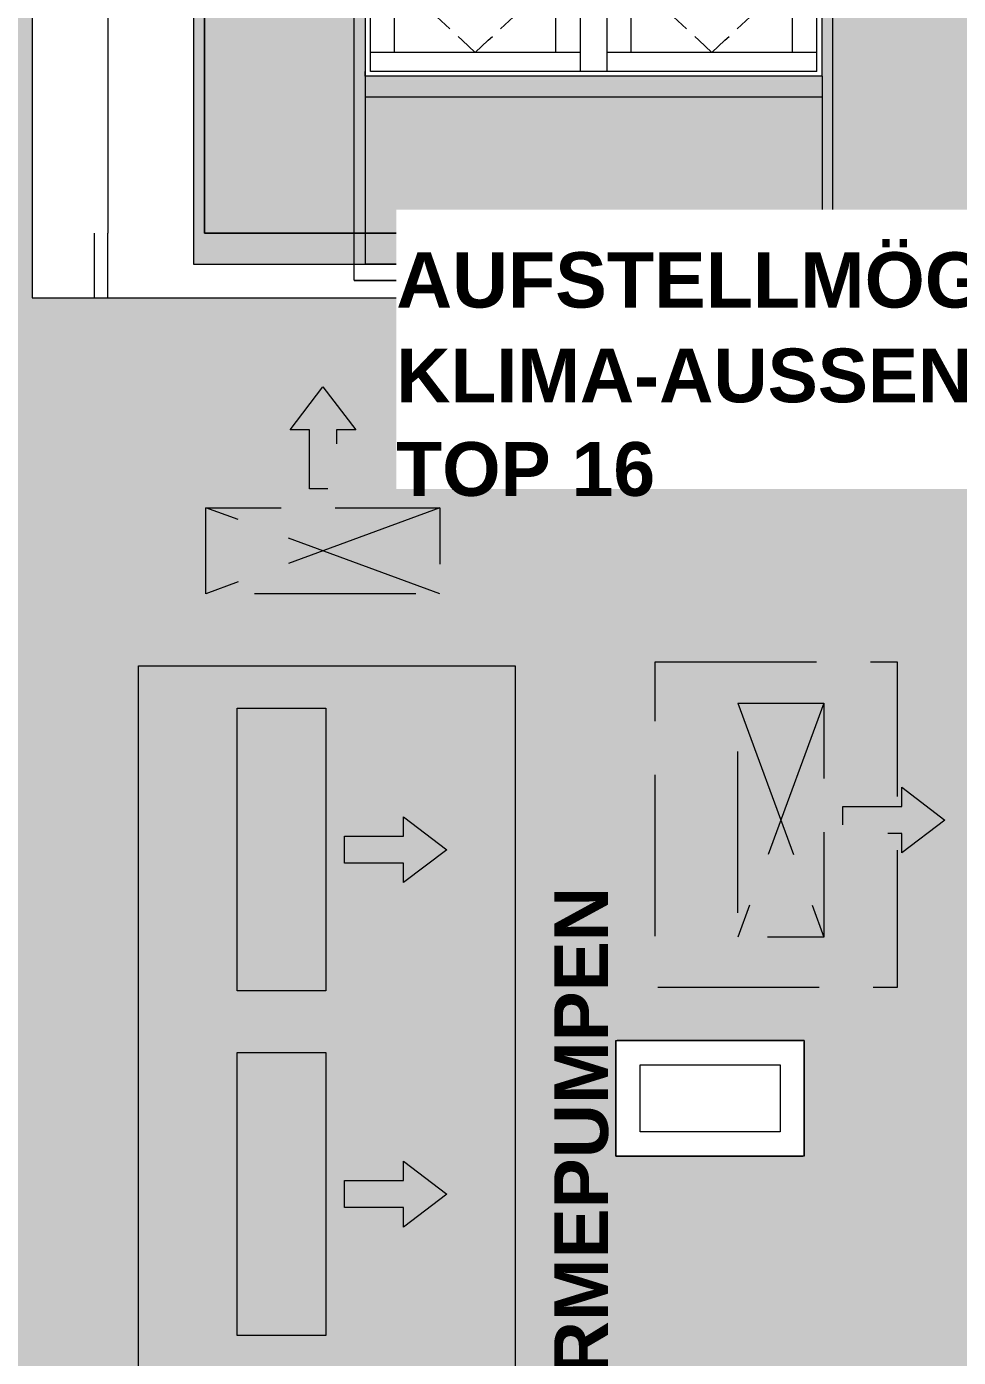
# Model space of a CAD drawing. Header units: metres. Extents: x -3 to 171, y -23 to 41.
# Drawn here: x 145.413 to 148.877, y 26.897 to 31.845 of the extents above; entities that cross this region are included whole.
import ezdxf

# ---------------------------------------------------------------- set-up
doc = ezdxf.new("R2010")
doc.units = ezdxf.units.M
doc.header["$MEASUREMENT"] = 0
doc.set_wipeout_variables(frame=1)
doc.linetypes.add('Strichlinie weit', pattern=[0.004, 0.003, -0.001])
doc.linetypes.add('Wipeout_Contour', pattern=[1, 0, -1])
for name, color, linetype in [('110 Wand Aussen', 7, 'Continuous'), ('112 Wand Aussen - Schachtwände', 7, 'Continuous'), ('140 Brüstung', 7, 'Continuous'), ('325 Dachfenster', 7, 'Continuous'), ('330 Dachaufbau', 7, 'Continuous'), ('905 VP Beschriftung Übersicht.Übersicht', 7, 'Continuous')]:
    doc.layers.add(name, color=color, linetype=linetype)
doc.styles.add('ERSTELLTER_STIL_6', font='arial.ttf')

# ---------------------------------------------------------------- blocks, each defined once
blk = doc.blocks.new('Wand_4_2', base_point=(146.0342, 30.9602))
at = {"layer": '110 Wand Aussen', "color": 7, "linetype": 'Strichlinie weit', "lineweight": 13, "ltscale": 200, "flags": 128}
for points in [[(145.9042, 33.7454), (145.7242, 33.7454)], [(145.7242, 33.7454), (145.7242, 30.9602)], [(145.9092, 33.7454), (145.9042, 33.7454)], [(146.0292, 33.7454), (145.9092, 33.7454)], [(146.0342, 33.7454), (146.0292, 33.7454)], [(146.0342, 30.9602), (146.0342, 33.7454)], [(145.9042, 30.9602), (145.7242, 30.9602)], [(145.9092, 30.9602), (145.9042, 30.9602)], [(146.0292, 30.9602), (145.9092, 30.9602)], [(146.0342, 30.9602), (146.0292, 30.9602)]]:
    blk.add_lwpolyline(points, dxfattribs=at)
blk = doc.blocks.new('Wand_19_2', base_point=(147.6942, 27.7352))
at = {"color": 254, "linetype": 'Wipeout_Contour', "lineweight": 0, "ltscale": 450.364848}
blk.add_wipeout([(147.6092, 28.0752), (147.6042, 28.0752), (147.6092, 28.0702)], dxfattribs=at).dxf.layer = '112 Wand Aussen - Schachtwände'
at = {"color": 254, "linetype": 'Wipeout_Contour', "lineweight": 0, "ltscale": 449.942324}
blk.add_wipeout([(147.6092, 27.6502), (147.6042, 27.6452), (147.6092, 27.6452)], dxfattribs=at).dxf.layer = '112 Wand Aussen - Schachtwände'
at = {"color": 254, "linetype": 'Wipeout_Contour', "lineweight": 0, "ltscale": 450.438818}
blk.add_wipeout([(147.6492, 28.0702), (147.6092, 28.0702), (147.6492, 28.0302)], dxfattribs=at).dxf.layer = '112 Wand Aussen - Schachtwände'
at = {"color": 254, "linetype": 'Wipeout_Contour', "lineweight": 0, "ltscale": 450.034935}
blk.add_wipeout([(147.6492, 27.6902), (147.6092, 27.6502), (147.6492, 27.6502)], dxfattribs=at).dxf.layer = '112 Wand Aussen - Schachtwände'
at = {"color": 254, "linetype": 'Wipeout_Contour', "lineweight": 0, "ltscale": 451.15455}
blk.add_wipeout([(147.6092, 28.0702), (147.6042, 28.0752), (147.6042, 28.0702)], dxfattribs=at).dxf.layer = '112 Wand Aussen - Schachtwände'
at = {"color": 254, "linetype": 'Wipeout_Contour', "lineweight": 0, "ltscale": 450.47207}
blk.add_wipeout([(147.6542, 28.0302), (147.6492, 28.0302), (147.6542, 28.0252)], dxfattribs=at).dxf.layer = '112 Wand Aussen - Schachtwände'
at = {"color": 254, "linetype": 'Wipeout_Contour', "lineweight": 0, "ltscale": 450.099787}
blk.add_wipeout([(147.6492, 27.6902), (147.6542, 27.6902), (147.6542, 27.6952)], dxfattribs=at).dxf.layer = '112 Wand Aussen - Schachtwände'
at = {"color": 254, "linetype": 'Wipeout_Contour', "lineweight": 0, "ltscale": 600.855178}
blk.add_wipeout([(147.6092, 27.6502), (147.6092, 28.0702), (147.6042, 28.0702), (147.6042, 27.6502)], dxfattribs=at).dxf.layer = '112 Wand Aussen - Schachtwände'
at = {"color": 254, "linetype": 'Wipeout_Contour', "lineweight": 0, "ltscale": 450.546063}
blk.add_wipeout([(147.6942, 28.0252), (147.6542, 28.0252), (147.6942, 27.9852)], dxfattribs=at).dxf.layer = '112 Wand Aussen - Schachtwände'
at = {"color": 254, "linetype": 'Wipeout_Contour', "lineweight": 0, "ltscale": 450.192406}
blk.add_wipeout([(147.6942, 27.7352), (147.6542, 27.6952), (147.6942, 27.6952)], dxfattribs=at).dxf.layer = '112 Wand Aussen - Schachtwände'
at = {"color": 254, "linetype": 'Wipeout_Contour', "lineweight": 0, "ltscale": 451.187808}
blk.add_wipeout([(147.6092, 28.0302), (147.6492, 28.0302), (147.6092, 28.0702)], dxfattribs=at).dxf.layer = '112 Wand Aussen - Schachtwände'
at = {"color": 254, "linetype": 'Wipeout_Contour', "lineweight": 0, "ltscale": 451.105337}
blk.add_wipeout([(147.6042, 27.6502), (147.6042, 27.6452), (147.6092, 27.6502)], dxfattribs=at).dxf.layer = '112 Wand Aussen - Schachtwände'
at = {"layer": '112 Wand Aussen - Schachtwände', "color": 7, "linetype": 'Continuous', "lineweight": 18, "flags": 128}
blk.add_lwpolyline([(147.6042, 28.0752), (147.6092, 28.0752)], dxfattribs=at)
at = {"color": 254, "linetype": 'Wipeout_Contour', "lineweight": 0, "ltscale": 600.943476}
blk.add_wipeout([(147.6092, 27.6902), (147.6492, 27.6902), (147.6492, 28.0302), (147.6092, 28.0302)], dxfattribs=at).dxf.layer = '112 Wand Aussen - Schachtwände'
at = {"color": 254, "linetype": 'Wipeout_Contour', "lineweight": 0, "ltscale": 451.262183}
blk.add_wipeout([(147.6542, 28.0252), (147.6492, 28.0302), (147.6492, 28.0252)], dxfattribs=at).dxf.layer = '112 Wand Aussen - Schachtwände'
at = {"color": 254, "linetype": 'Wipeout_Contour', "lineweight": 0, "ltscale": 451.170092}
blk.add_wipeout([(147.6092, 27.6902), (147.6092, 27.6502), (147.6492, 27.6902)], dxfattribs=at).dxf.layer = '112 Wand Aussen - Schachtwände'
at = {"layer": '112 Wand Aussen - Schachtwände', "color": 7, "linetype": 'Continuous', "lineweight": 18, "flags": 128}
for points in [[(147.6042, 28.0752), (147.6042, 27.6452)], [(147.6042, 27.6452), (147.6092, 27.6452)]]:
    blk.add_lwpolyline(points, dxfattribs=at)
at = {"color": 254, "linetype": 'Wipeout_Contour', "lineweight": 0, "ltscale": 601.031947}
blk.add_wipeout([(147.6542, 27.6952), (147.6542, 28.0252), (147.6492, 28.0252), (147.6492, 27.6952)], dxfattribs=at).dxf.layer = '112 Wand Aussen - Schachtwände'
at = {"color": 254, "linetype": 'Wipeout_Contour', "lineweight": 0, "ltscale": 451.295474}
blk.add_wipeout([(147.6942, 27.9852), (147.6542, 28.0252), (147.6542, 27.9852)], dxfattribs=at).dxf.layer = '112 Wand Aussen - Schachtwände'
at = {"color": 254, "linetype": 'Wipeout_Contour', "lineweight": 0, "ltscale": 451.262993}
blk.add_wipeout([(147.6492, 27.6952), (147.6492, 27.6902), (147.6542, 27.6952)], dxfattribs=at).dxf.layer = '112 Wand Aussen - Schachtwände'
at = {"color": 254, "linetype": 'Wipeout_Contour', "lineweight": 0, "ltscale": 601.120292}
blk.add_wipeout([(147.6942, 27.7352), (147.6942, 27.9852), (147.6542, 27.9852), (147.6542, 27.7352)], dxfattribs=at).dxf.layer = '112 Wand Aussen - Schachtwände'
at = {"color": 254, "linetype": 'Wipeout_Contour', "lineweight": 0, "ltscale": 451.327765}
blk.add_wipeout([(147.6542, 27.7352), (147.6542, 27.6952), (147.6942, 27.7352)], dxfattribs=at).dxf.layer = '112 Wand Aussen - Schachtwände'
at = {"layer": '112 Wand Aussen - Schachtwände', "color": 7, "linetype": 'Continuous', "lineweight": 18, "flags": 128}
blk.add_lwpolyline([(147.6942, 27.7352), (147.6942, 27.9852)], dxfattribs=at)
blk = doc.blocks.new('Wand_20_2', base_point=(147.6942, 27.9852))
at = {"color": 254, "linetype": 'Wipeout_Contour', "lineweight": 0, "ltscale": 452.22647}
blk.add_wipeout([(148.2992, 28.0702), (148.3042, 28.0702), (148.3042, 28.0752)], dxfattribs=at).dxf.layer = '112 Wand Aussen - Schachtwände'
at = {"color": 254, "linetype": 'Wipeout_Contour', "lineweight": 0, "ltscale": 452.161494}
blk.add_wipeout([(148.2592, 28.0302), (148.2992, 28.0302), (148.2992, 28.0702)], dxfattribs=at).dxf.layer = '112 Wand Aussen - Schachtwände'
at = {"color": 254, "linetype": 'Wipeout_Contour', "lineweight": 0, "ltscale": 453.391026}
blk.add_wipeout([(148.2992, 28.0702), (148.3042, 28.0752), (148.2992, 28.0752)], dxfattribs=at).dxf.layer = '112 Wand Aussen - Schachtwände'
at = {"color": 254, "linetype": 'Wipeout_Contour', "lineweight": 0, "ltscale": 452.068826}
blk.add_wipeout([(148.2542, 28.0252), (148.2592, 28.0252), (148.2592, 28.0302)], dxfattribs=at).dxf.layer = '112 Wand Aussen - Schachtwände'
at = {"color": 254, "linetype": 'Wipeout_Contour', "lineweight": 0, "ltscale": 602.378139}
blk.add_wipeout([(147.6092, 28.0702), (148.2992, 28.0702), (148.2992, 28.0752), (147.6092, 28.0752)], dxfattribs=at).dxf.layer = '112 Wand Aussen - Schachtwände'
at = {"color": 254, "linetype": 'Wipeout_Contour', "lineweight": 0, "ltscale": 452.003867}
blk.add_wipeout([(148.2142, 27.9852), (148.2542, 27.9852), (148.2542, 28.0252)], dxfattribs=at).dxf.layer = '112 Wand Aussen - Schachtwände'
at = {"color": 254, "linetype": 'Wipeout_Contour', "lineweight": 0, "ltscale": 453.298071}
blk.add_wipeout([(148.2592, 28.0302), (148.2992, 28.0702), (148.2592, 28.0702)], dxfattribs=at).dxf.layer = '112 Wand Aussen - Schachtwände'
at = {"layer": '112 Wand Aussen - Schachtwände', "color": 7, "linetype": 'Continuous', "lineweight": 18, "flags": 128}
blk.add_lwpolyline([(148.3042, 28.0752), (148.3042, 28.0702)], dxfattribs=at)
at = {"color": 254, "linetype": 'Wipeout_Contour', "lineweight": 0, "ltscale": 602.361417}
blk.add_wipeout([(147.6492, 28.0302), (148.2592, 28.0302), (148.2592, 28.0702), (147.6492, 28.0702)], dxfattribs=at).dxf.layer = '112 Wand Aussen - Schachtwände'
at = {"layer": '112 Wand Aussen - Schachtwände', "color": 7, "linetype": 'Continuous', "lineweight": 18, "flags": 128}
blk.add_lwpolyline([(148.3042, 28.0752), (147.6092, 28.0752)], dxfattribs=at)
at = {"color": 254, "linetype": 'Wipeout_Contour', "lineweight": 0, "ltscale": 453.233191}
blk.add_wipeout([(148.2542, 28.0302), (148.2542, 28.0252), (148.2592, 28.0302)], dxfattribs=at).dxf.layer = '112 Wand Aussen - Schachtwände'
at = {"color": 254, "linetype": 'Wipeout_Contour', "lineweight": 0, "ltscale": 602.344708}
blk.add_wipeout([(147.6542, 28.0302), (147.6542, 28.0252), (148.2542, 28.0252), (148.2542, 28.0302)], dxfattribs=at).dxf.layer = '112 Wand Aussen - Schachtwände'
at = {"color": 254, "linetype": 'Wipeout_Contour', "lineweight": 0, "ltscale": 453.140243}
blk.add_wipeout([(148.2142, 27.9852), (148.2542, 28.0252), (148.2142, 28.0252)], dxfattribs=at).dxf.layer = '112 Wand Aussen - Schachtwände'
at = {"color": 254, "linetype": 'Wipeout_Contour', "lineweight": 0, "ltscale": 602.328013}
blk.add_wipeout([(147.6942, 27.9852), (148.2142, 27.9852), (148.2142, 28.0252), (147.6942, 28.0252)], dxfattribs=at).dxf.layer = '112 Wand Aussen - Schachtwände'
at = {"layer": '112 Wand Aussen - Schachtwände', "color": 7, "linetype": 'Continuous', "lineweight": 18, "flags": 128}
blk.add_lwpolyline([(147.6942, 27.9852), (148.2142, 27.9852)], dxfattribs=at)
blk = doc.blocks.new('Wand_21_2', base_point=(148.2142, 27.7352))
at = {"color": 254, "linetype": 'Wipeout_Contour', "lineweight": 0, "ltscale": 452.969719}
blk.add_wipeout([(148.2992, 27.6502), (148.2992, 27.6452), (148.3042, 27.6452)], dxfattribs=at).dxf.layer = '112 Wand Aussen - Schachtwände'
at = {"color": 254, "linetype": 'Wipeout_Contour', "lineweight": 0, "ltscale": 452.895134}
blk.add_wipeout([(148.2592, 27.6502), (148.2992, 27.6502), (148.2592, 27.6902)], dxfattribs=at).dxf.layer = '112 Wand Aussen - Schachtwände'
at = {"color": 254, "linetype": 'Wipeout_Contour', "lineweight": 0, "ltscale": 452.861571}
blk.add_wipeout([(148.2542, 27.6952), (148.2542, 27.6902), (148.2592, 27.6902)], dxfattribs=at).dxf.layer = '112 Wand Aussen - Schachtwände'
at = {"color": 254, "linetype": 'Wipeout_Contour', "lineweight": 0, "ltscale": 452.175766}
blk.add_wipeout([(148.2992, 27.6502), (148.3042, 27.6452), (148.3042, 27.6502)], dxfattribs=at).dxf.layer = '112 Wand Aussen - Schachtwände'
at = {"color": 254, "linetype": 'Wipeout_Contour', "lineweight": 0, "ltscale": 603.587152}
blk.add_wipeout([(148.2992, 28.0702), (148.2992, 27.6502), (148.3042, 27.6502), (148.3042, 28.0702)], dxfattribs=at).dxf.layer = '112 Wand Aussen - Schachtwände'
at = {"color": 254, "linetype": 'Wipeout_Contour', "lineweight": 0, "ltscale": 452.787009}
blk.add_wipeout([(148.2142, 27.6952), (148.2542, 27.6952), (148.2142, 27.7352)], dxfattribs=at).dxf.layer = '112 Wand Aussen - Schachtwände'
at = {"color": 254, "linetype": 'Wipeout_Contour', "lineweight": 0, "ltscale": 452.14221}
blk.add_wipeout([(148.2592, 27.6902), (148.2992, 27.6502), (148.2992, 27.6902)], dxfattribs=at).dxf.layer = '112 Wand Aussen - Schachtwände'
at = {"layer": '112 Wand Aussen - Schachtwände', "color": 7, "linetype": 'Continuous', "lineweight": 18, "flags": 128}
blk.add_lwpolyline([(148.3042, 27.6452), (148.2992, 27.6452)], dxfattribs=at)
at = {"color": 254, "linetype": 'Wipeout_Contour', "lineweight": 0, "ltscale": 603.498559}
blk.add_wipeout([(148.2592, 28.0302), (148.2592, 27.6902), (148.2992, 27.6902), (148.2992, 28.0302)], dxfattribs=at).dxf.layer = '112 Wand Aussen - Schachtwände'
at = {"layer": '112 Wand Aussen - Schachtwände', "color": 7, "linetype": 'Continuous', "lineweight": 18, "flags": 128}
blk.add_lwpolyline([(148.3042, 27.6452), (148.3042, 28.0702)], dxfattribs=at)
at = {"color": 254, "linetype": 'Wipeout_Contour', "lineweight": 0, "ltscale": 452.068025}
blk.add_wipeout([(148.2542, 27.6952), (148.2592, 27.6902), (148.2592, 27.6952)], dxfattribs=at).dxf.layer = '112 Wand Aussen - Schachtwände'
at = {"color": 254, "linetype": 'Wipeout_Contour', "lineweight": 0, "ltscale": 603.41014}
blk.add_wipeout([(148.2542, 28.0252), (148.2542, 27.6952), (148.2592, 27.6952), (148.2592, 28.0252)], dxfattribs=at).dxf.layer = '112 Wand Aussen - Schachtwände'
at = {"color": 254, "linetype": 'Wipeout_Contour', "lineweight": 0, "ltscale": 452.034501}
blk.add_wipeout([(148.2142, 27.7352), (148.2542, 27.6952), (148.2542, 27.7352)], dxfattribs=at).dxf.layer = '112 Wand Aussen - Schachtwände'
at = {"color": 254, "linetype": 'Wipeout_Contour', "lineweight": 0, "ltscale": 603.321595}
blk.add_wipeout([(148.2142, 27.9852), (148.2142, 27.7352), (148.2542, 27.7352), (148.2542, 27.9852)], dxfattribs=at).dxf.layer = '112 Wand Aussen - Schachtwände'
at = {"layer": '112 Wand Aussen - Schachtwände', "color": 7, "linetype": 'Continuous', "lineweight": 18, "flags": 128}
blk.add_lwpolyline([(148.2142, 27.9852), (148.2142, 27.7352)], dxfattribs=at)
blk = doc.blocks.new('Wand_22_2', base_point=(147.6942, 27.7352))
at = {"color": 254, "linetype": 'Wipeout_Contour', "lineweight": 0, "ltscale": 602.063564}
blk.add_wipeout([(148.2992, 27.6502), (147.6092, 27.6502), (147.6092, 27.6452), (148.2992, 27.6452)], dxfattribs=at).dxf.layer = '112 Wand Aussen - Schachtwände'
at = {"color": 254, "linetype": 'Wipeout_Contour', "lineweight": 0, "ltscale": 602.080149}
blk.add_wipeout([(148.2592, 27.6902), (147.6492, 27.6902), (147.6492, 27.6502), (148.2592, 27.6502)], dxfattribs=at).dxf.layer = '112 Wand Aussen - Schachtwände'
at = {"layer": '112 Wand Aussen - Schachtwände', "color": 7, "linetype": 'Continuous', "lineweight": 18, "flags": 128}
blk.add_lwpolyline([(147.6092, 27.6452), (148.2992, 27.6452)], dxfattribs=at)
at = {"color": 254, "linetype": 'Wipeout_Contour', "lineweight": 0, "ltscale": 602.096748}
blk.add_wipeout([(148.2542, 27.6952), (147.6542, 27.6952), (147.6542, 27.6902), (148.2542, 27.6902)], dxfattribs=at).dxf.layer = '112 Wand Aussen - Schachtwände'
at = {"color": 254, "linetype": 'Wipeout_Contour', "lineweight": 0, "ltscale": 602.113361}
blk.add_wipeout([(148.2142, 27.7352), (147.6942, 27.7352), (147.6942, 27.6952), (148.2142, 27.6952)], dxfattribs=at).dxf.layer = '112 Wand Aussen - Schachtwände'
at = {"layer": '112 Wand Aussen - Schachtwände', "color": 7, "linetype": 'Continuous', "lineweight": 18, "flags": 128}
blk.add_lwpolyline([(148.2142, 27.7352), (147.6942, 27.7352)], dxfattribs=at)
blk = doc.blocks.new('Wand_42_2', base_point=(145.8342, 33.8302))
at = {"color": 254, "linetype": 'Wipeout_Contour', "lineweight": 0, "ltscale": 449.318018}
blk.add_wipeout([(145.7144, 33.68), (145.7486, 33.7105), (145.7144, 33.7105)], dxfattribs=at).dxf.layer = '140 Brüstung'
at = {"color": 254, "linetype": 'Wipeout_Contour', "lineweight": 0, "ltscale": 595.770896}
blk.add_wipeout([(145.7144, 31.0768), (145.6642, 31.0768), (145.6642, 30.8368), (145.7144, 30.8368)], dxfattribs=at).dxf.layer = '140 Brüstung'
at = {"layer": '140 Brüstung', "color": 7, "linetype": 'Continuous', "lineweight": 18}
blk.add_line((145.6642, 30.8368), (145.7144, 30.8368), dxfattribs=at)
at = {"color": 254, "linetype": 'Wipeout_Contour', "lineweight": 0, "ltscale": 599.651618}
blk.add_wipeout([(145.7144, 33.7105), (145.7486, 33.7105), (146.074, 34.0004), (145.7144, 34.0004)], dxfattribs=at).dxf.layer = '140 Brüstung'
at = {"color": 254, "linetype": 'Wipeout_Contour', "lineweight": 0, "ltscale": 596.672229}
blk.add_wipeout([(145.7144, 31.0768), (146.074, 31.0768), (146.074, 31.077), (145.7144, 31.077)], dxfattribs=at).dxf.layer = '140 Brüstung'
at = {"color": 254, "linetype": 'Wipeout_Contour', "lineweight": 0, "ltscale": 595.871073}
blk.add_wipeout([(145.7144, 31.077), (145.6642, 31.077), (145.6642, 31.0768), (145.7144, 31.0768)], dxfattribs=at).dxf.layer = '140 Brüstung'
at = {"color": 254, "linetype": 'Wipeout_Contour', "lineweight": 0, "ltscale": 596.43569}
blk.add_wipeout([(145.4342, 33.4302), (145.4342, 31.077), (145.7144, 31.077), (145.7144, 33.4302)], dxfattribs=at).dxf.layer = '140 Brüstung'
at = {"layer": '140 Brüstung', "color": 7, "linetype": 'Continuous', "lineweight": 18, "flags": 128}
blk.add_lwpolyline([(145.4342, 33.4302), (145.4342, 31.077)], dxfattribs=at)
at = {"color": 254, "linetype": 'Wipeout_Contour', "lineweight": 0, "ltscale": 747.904756}
blk.add_wipeout([(145.7486, 33.7105), (145.7144, 33.68), (145.7144, 31.077), (146.074, 31.077), (146.074, 33.7105)], dxfattribs=at).dxf.layer = '140 Brüstung'
at = {"layer": '140 Brüstung', "color": 7, "linetype": 'Continuous', "lineweight": 18}
for p, q in [((145.7144, 33.7105), (145.7144, 33.68)), ((145.7144, 33.68), (145.7144, 31.077)), ((145.7144, 31.0768), (145.7144, 31.077)), ((145.7144, 30.8368), (145.7144, 31.0768))]:
    blk.add_line(p, q, dxfattribs=at)
at = {"color": 254, "linetype": 'Wipeout_Contour', "lineweight": 0, "ltscale": 598.64359}
blk.add_wipeout([(146.074, 34.0004), (146.074, 31.077), (146.0742, 31.077), (146.0742, 34.0004)], dxfattribs=at).dxf.layer = '140 Brüstung'
at = {"layer": '140 Brüstung', "color": 7, "linetype": 'Continuous', "lineweight": 18}
for p, q in [((146.074, 34.0004), (146.074, 34.0004)), ((146.074, 34.0004), (146.074, 31.077)), ((146.074, 31.0768), (146.074, 31.077))]:
    blk.add_line(p, q, dxfattribs=at)
at = {"layer": '140 Brüstung', "color": 7, "linetype": 'Continuous', "lineweight": 18, "flags": 128}
blk.add_lwpolyline([(146.0742, 31.077), (146.0742, 34.0004)], dxfattribs=at)
blk = doc.blocks.new('Wand_56_2', base_point=(145.6642, 30.9569))
at = {"layer": '140 Brüstung', "color": 7, "linetype": 'Continuous', "lineweight": 18, "flags": 128}
for points in [[(145.6642, 31.077), (145.6642, 31.0768)], [(145.6642, 31.0768), (145.6642, 30.8368)]]:
    blk.add_lwpolyline(points, dxfattribs=at)
at = {"color": 254, "linetype": 'Wipeout_Contour', "lineweight": 0, "ltscale": 609.066874}
blk.add_wipeout([(146.074, 30.8368), (152.0987, 30.8368), (152.0995, 31.0768), (146.074, 31.0768)], dxfattribs=at).dxf.layer = '140 Brüstung'
at = {"color": 254, "linetype": 'Wipeout_Contour', "lineweight": 0, "ltscale": 596.572188}
blk.add_wipeout([(145.7144, 30.8368), (146.074, 30.8368), (146.074, 31.0768), (145.7144, 31.0768)], dxfattribs=at).dxf.layer = '140 Brüstung'
at = {"layer": '140 Brüstung', "color": 7, "linetype": 'Continuous', "lineweight": 18}
blk.add_line((145.7144, 30.8368), (145.7144, 31.0768), dxfattribs=at)
at = {"layer": '140 Brüstung', "color": 7, "linetype": 'Continuous', "lineweight": 18, "flags": 128}
blk.add_lwpolyline([(145.6642, 30.8368), (152.0987, 30.8368)], dxfattribs=at)
at = {"color": 254, "linetype": 'Wipeout_Contour', "lineweight": 0, "ltscale": 764.727146}
blk.add_wipeout([(146.0742, 31.0768), (152.3894, 31.0768), (152.3895, 31.0769), (152.3895, 31.077), (146.0742, 31.077)], dxfattribs=at).dxf.layer = '140 Brüstung'
at = {"color": 254, "linetype": 'Wipeout_Contour', "lineweight": 0, "ltscale": 597.376463}
blk.add_wipeout([(146.074, 31.0768), (146.0742, 31.0768), (146.0742, 31.077), (146.074, 31.077)], dxfattribs=at).dxf.layer = '140 Brüstung'
at = {"layer": '140 Brüstung', "color": 7, "linetype": 'Continuous', "lineweight": 18}
for p, q in [((146.074, 31.0768), (146.074, 31.077)), ((146.074, 31.0768), (146.0742, 31.0768)), ((146.0742, 31.0768), (152.3894, 31.0768))]:
    blk.add_line(p, q, dxfattribs=at)
at = {"layer": '140 Brüstung', "color": 7, "linetype": 'Continuous', "lineweight": 18, "flags": 128}
blk.add_lwpolyline([(152.3897, 31.077), (146.0742, 31.077)], dxfattribs=at)
blk = doc.blocks.new('Dachfläche_23_2', base_point=(146.0342, 30.8602))
at = {"layer": '330 Dachaufbau', "linetype": 'Continuous', "lineweight": 0, "true_color": 0x000000}
h = blk.add_hatch(color=18, dxfattribs=at)
h.paths.add_polyline_path([(152.2192, 30.9602), (152.2191, 30.9169), (152.2189, 30.8602), (152.3496, 30.8602), (152.3652, 35.5302), (151.3342, 35.5302), (151.3342, 34.6887), (149.5842, 34.6887), (149.5842, 35.5302), (148.5742, 35.5302), (148.5742, 35.0602), (148.8842, 35.0602), (148.8842, 34.725), (146.0342, 34.725), (146.0342, 30.9602)])
h.paths.add_polyline_path([(151.3092, 31.6615), (149.6092, 31.6615), (149.6092, 33.2627), (151.3092, 33.2627)], flags=0)
h.paths.add_polyline_path([(148.3711, 33.2627), (148.3711, 31.6615), (146.6711, 31.6615), (146.6711, 33.2627)], flags=0)
at = {"layer": '330 Dachaufbau', "color": 7, "linetype": 'Continuous', "lineweight": 18, "flags": 128}
for points in [[(146.0342, 30.9602), (146.0342, 34.725)], [(146.6711, 33.2627), (146.6711, 31.6615)], [(148.3711, 31.6615), (148.3711, 33.2627)], [(146.6711, 31.6615), (148.3711, 31.6615)], [(152.2192, 30.9602), (146.0342, 30.9602)]]:
    blk.add_lwpolyline(points, dxfattribs=at)
blk = doc.blocks.new('VELUX SlopeRoofBundle[20]_2', base_point=(133.3792, 35.4602))
at = {"color": 254, "linetype": 'Wipeout_Contour', "lineweight": 0, "ltscale": 601.222555}
blk.add_wipeout([(146.6711, 33.2384), (146.6711, 32.3701), (146.6911, 32.3701), (146.6911, 33.2384)], dxfattribs=at).dxf.layer = '325 Dachfenster'
at = {"color": 254, "linetype": 'Wipeout_Contour', "lineweight": 0, "ltscale": 607.782289}
blk.add_wipeout([(148.3511, 33.2384), (148.3511, 32.3701), (148.3711, 32.3701), (148.3711, 33.2384)], dxfattribs=at).dxf.layer = '325 Dachfenster'
at = {"color": 254, "linetype": 'Wipeout_Contour', "lineweight": 0, "ltscale": 602.071988}
blk.add_wipeout([(147.4711, 32.3701), (146.6711, 32.3701), (146.6711, 31.6785), (147.4711, 31.6785)], dxfattribs=at).dxf.layer = '325 Dachfenster'
at = {"color": 254, "linetype": 'Wipeout_Contour', "lineweight": 0, "ltscale": 605.590042}
blk.add_wipeout([(147.5711, 31.6785), (148.3711, 31.6785), (148.3711, 32.3701), (147.5711, 32.3701)], dxfattribs=at).dxf.layer = '325 Dachfenster'
at = {"color": 254, "linetype": 'Wipeout_Contour', "lineweight": 0, "ltscale": 1208.286743}
blk.add_wipeout([(148.3511, 33.2384), (146.6911, 33.2384), (146.6911, 32.3701), (147.4711, 32.3701), (147.4711, 31.6785), (147.5711, 31.6785), (147.5711, 32.3701), (148.3511, 32.3701)], dxfattribs=at).dxf.layer = '325 Dachfenster'
at = {"layer": '325 Dachfenster', "linetype": 'Continuous', "lineweight": 0, "flags": 128}
for points in [[(146.6711, 33.2384), (146.6911, 33.2384), (148.3511, 33.2384), (148.3711, 33.2384)], [(146.6711, 33.2384), (146.6711, 32.3701), (146.6711, 31.6785)], [(146.6911, 31.6785), (146.6911, 32.3701), (146.6911, 33.2384)], [(146.7811, 32.6176), (146.7811, 33.2384)], [(147.3811, 32.6176), (147.3811, 33.2384)], [(147.4711, 33.2384), (147.4711, 32.3701), (147.4711, 31.6785)], [(147.5711, 31.6785), (147.5711, 32.3701), (147.5711, 33.2384)], [(147.6611, 32.6176), (147.6611, 33.2384)], [(148.2611, 32.6176), (148.2611, 33.2384)], [(148.3511, 31.6785), (148.3511, 32.3701), (148.3511, 33.2384)], [(148.3711, 31.6785), (148.3711, 32.3701), (148.3711, 33.2384)], [(147.3811, 33.1748), (146.7811, 33.1748)], [(147.0811, 33.1748), (147.0326, 33.1298), (147.0173, 33.1156)], [(147.0811, 33.1748), (147.1295, 33.1298), (147.1448, 33.1156)], [(148.2611, 33.1748), (147.6611, 33.1748)], [(147.9611, 33.1748), (147.9126, 33.1298), (147.8973, 33.1156)], [(147.9611, 33.1748), (148.0095, 33.1298), (148.0248, 33.1156)], [(146.987, 33.0875), (146.9386, 33.0425)], [(147.1751, 33.0875), (147.2235, 33.0425)], [(147.867, 33.0875), (147.8186, 33.0425)], [(148.0551, 33.0875), (148.1035, 33.0425)], [(146.9083, 33.0143), (146.8598, 32.9693)], [(147.2538, 33.0143), (147.3023, 32.9693)], [(147.7883, 33.0143), (147.7398, 32.9693)], [(148.1338, 33.0143), (148.1823, 32.9693)], [(146.8295, 32.9412), (146.7811, 32.8962)], [(147.3326, 32.9412), (147.3811, 32.8962)], [(147.7095, 32.9412), (147.6611, 32.8962)], [(148.2126, 32.9412), (148.2611, 32.8962)], [(146.8295, 32.8512), (146.7811, 32.8962)], [(147.3326, 32.8512), (147.3811, 32.8962)], [(147.7095, 32.8512), (147.6611, 32.8962)], [(148.2126, 32.8512), (148.2611, 32.8962)], [(146.9083, 32.778), (146.8598, 32.823)], [(147.2538, 32.778), (147.3023, 32.823)], [(147.7883, 32.778), (147.7398, 32.823)], [(148.1338, 32.778), (148.1823, 32.823)], [(146.987, 32.7049), (146.9386, 32.7499)], [(147.1751, 32.7049), (147.2235, 32.7499)], [(147.867, 32.7049), (147.8186, 32.7499)], [(148.0551, 32.7049), (148.1035, 32.7499)], [(147.0811, 32.6176), (147.0326, 32.6626), (147.0173, 32.6768)], [(147.0811, 32.6176), (147.1295, 32.6626), (147.1448, 32.6768)], [(147.9611, 32.6176), (147.9126, 32.6626), (147.8973, 32.6768)], [(147.9611, 32.6176), (148.0095, 32.6626), (148.0248, 32.6768)], [(147.4711, 32.6176), (146.6911, 32.6176)], [(148.3511, 32.6176), (147.5711, 32.6176)], [(147.4711, 32.5469), (146.6911, 32.5469)], [(148.3511, 32.5469), (147.5711, 32.5469)], [(146.6711, 32.3701), (147.4711, 32.3701)], [(146.7811, 31.7493), (146.7811, 32.3701)], [(147.3811, 31.7493), (147.3811, 32.3701)], [(147.5711, 32.3701), (148.3711, 32.3701)], [(147.6611, 31.7493), (147.6611, 32.3701)], [(148.2611, 31.7493), (148.2611, 32.3701)], [(147.3811, 32.3065), (146.7811, 32.3065)], [(147.0811, 32.3065), (147.0326, 32.2614), (147.0173, 32.2473)], [(147.0811, 32.3065), (147.1295, 32.2614), (147.1448, 32.2473)], [(148.2611, 32.3065), (147.6611, 32.3065)], [(147.9611, 32.3065), (147.9126, 32.2614), (147.8973, 32.2473)], [(147.9611, 32.3065), (148.0095, 32.2614), (148.0248, 32.2473)], [(146.987, 32.2191), (146.9386, 32.1741)], [(147.1751, 32.2191), (147.2235, 32.1741)], [(147.867, 32.2191), (147.8186, 32.1741)], [(148.0551, 32.2191), (148.1035, 32.1741)], [(146.9083, 32.146), (146.8598, 32.101)], [(147.2538, 32.146), (147.3023, 32.101)], [(147.7883, 32.146), (147.7398, 32.101)], [(148.1338, 32.146), (148.1823, 32.101)], [(146.8295, 32.0729), (146.7811, 32.0279)], [(147.3326, 32.0729), (147.3811, 32.0279)], [(147.7095, 32.0729), (147.6611, 32.0279)], [(148.2126, 32.0729), (148.2611, 32.0279)], [(146.8295, 31.9828), (146.7811, 32.0279)], [(147.3326, 31.9828), (147.3811, 32.0279)], [(147.7095, 31.9828), (147.6611, 32.0279)], [(148.2126, 31.9828), (148.2611, 32.0279)], [(146.9083, 31.9097), (146.8598, 31.9547)], [(147.2538, 31.9097), (147.3023, 31.9547)], [(147.7883, 31.9097), (147.7398, 31.9547)], [(148.1338, 31.9097), (148.1823, 31.9547)], [(146.987, 31.8366), (146.9386, 31.8816)], [(147.1751, 31.8366), (147.2235, 31.8816)], [(147.867, 31.8366), (147.8186, 31.8816)], [(148.0551, 31.8366), (148.1035, 31.8816)], [(147.0811, 31.7493), (147.0326, 31.7943), (147.0173, 31.8084)], [(147.0811, 31.7493), (147.1295, 31.7943), (147.1448, 31.8084)], [(147.9611, 31.7493), (147.9126, 31.7943), (147.8973, 31.8084)], [(147.9611, 31.7493), (148.0095, 31.7943), (148.0248, 31.8084)], [(147.4711, 31.7493), (146.6911, 31.7493)], [(148.3511, 31.7493), (147.5711, 31.7493)], [(148.3511, 31.6785), (147.5711, 31.6785), (147.4711, 31.6785), (146.6911, 31.6785)]]:
    blk.add_lwpolyline(points, dxfattribs=at)
blk = doc.blocks.new('Dachfläche_34_2', base_point=(148.4111, 33.2609))
at = {"layer": '325 Dachfenster', "color": 7, "linetype": 'Continuous', "lineweight": 13, "true_color": 0xf4f4f4, "flags": 128}
for points in [[(146.6311, 33.2609), (146.6711, 33.2609)], [(146.6311, 30.9024), (146.6311, 33.2609)], [(146.6711, 33.2609), (148.3711, 33.2609)], [(146.6711, 33.2384), (146.6711, 33.2609)], [(148.3711, 33.2384), (148.3711, 33.2609)], [(148.3711, 33.2609), (148.4111, 33.2609)], [(148.4111, 30.9024), (148.4111, 33.2609)], [(146.6711, 31.6606), (146.6711, 31.6785)], [(148.3711, 31.6606), (148.3711, 31.6785)], [(148.3711, 31.6606), (146.6711, 31.6606)], [(146.6711, 31.6606), (146.6711, 31.5837)], [(148.3711, 31.6606), (148.3711, 31.5837)], [(146.6711, 31.5837), (148.3711, 31.5837)], [(146.6711, 31.5837), (146.6711, 30.9615)], [(148.3711, 31.5837), (148.3711, 30.9615)], [(148.3711, 30.9615), (146.6711, 30.9615)], [(146.6311, 30.9024), (148.4111, 30.9024)], [(146.6311, 30.9024), (146.6311, 30.9006)], [(146.6311, 30.9006), (148.4111, 30.9006)], [(148.4111, 30.9006), (148.4111, 30.9024)]]:
    blk.add_lwpolyline(points, dxfattribs=at)
at = {"layer": '325 Dachfenster', "linetype": 'Continuous', "lineweight": 0}
blk.add_blockref('VELUX SlopeRoofBundle[20]_2', (133.3792, 35.4602), dxfattribs=at)

msp = doc.modelspace()

# ---------------------------------------------------------------- hatches: boundary and pattern name
at = {"layer": '905 VP Beschriftung Übersicht.Übersicht', "linetype": 'Continuous', "lineweight": 0, "ltscale": 200}
for points in [[(146.4647, 30.3457), (146.3924, 30.3457), (146.5149, 30.5061), (146.6373, 30.3457), (146.5651, 30.3457), (146.5651, 30.1261), (146.4647, 30.1261)], [(146.0799, 29.7361), (146.0799, 30.0561), (146.9499, 30.0561), (146.9499, 29.7361)], [(147.7502, 29.4828), (148.6502, 29.4828), (148.6502, 28.2728), (147.7502, 28.2728)], [(148.0573, 29.3297), (148.3773, 29.3297), (148.3773, 28.4597), (148.0573, 28.4597)], [(148.6669, 28.9449), (148.6669, 29.0172), (148.8273, 28.8947), (148.6669, 28.7723), (148.6669, 28.8445), (148.4473, 28.8445), (148.4473, 28.9449)]]:
    msp.add_hatch(color=255, dxfattribs=at).paths.add_polyline_path(points)
at = {"layer": '905 VP Beschriftung Übersicht.Übersicht', "linetype": 'Continuous', "lineweight": 0}
for points in [[(145.8289, 29.4679), (147.2289, 29.4679), (147.2289, 25.5429), (145.8289, 25.5429)], [(146.1954, 29.3113), (146.5251, 29.3113), (146.5251, 28.2594), (146.1954, 28.2594)], [(146.8147, 28.8348), (146.8147, 28.9071), (146.9751, 28.7846), (146.8147, 28.6622), (146.8147, 28.7344), (146.5951, 28.7344), (146.5951, 28.8348)], [(146.1954, 28.0306), (146.5251, 28.0306), (146.5251, 26.9787), (146.1954, 26.9787)], [(146.8147, 27.5542), (146.8147, 27.6264), (146.9751, 27.504), (146.8147, 27.3816), (146.8147, 27.4538), (146.5951, 27.4538), (146.5951, 27.5542)]]:
    msp.add_hatch(color=255, dxfattribs=at).paths.add_polyline_path(points)

# ---------------------------------------------------------------- linework, layer by layer
at = {"layer": '905 VP Beschriftung Übersicht.Übersicht', "color": 5, "linetype": 'Strichlinie weit', "lineweight": 13, "ltscale": 200}
for p, q in [((146.9499, 30.0561), (146.0799, 29.7361)), ((146.9499, 29.7361), (146.0799, 30.0561)), ((148.0573, 29.3297), (148.3773, 28.4597)), ((148.3773, 29.3297), (148.0573, 28.4597))]:
    msp.add_line(p, q, dxfattribs=at)
at = {"layer": '905 VP Beschriftung Übersicht.Übersicht', "color": 5, "linetype": 'Strichlinie weit', "lineweight": 13, "ltscale": 200, "flags": 128}
for points in [[(146.4647, 30.3457), (146.3924, 30.3457), (146.5149, 30.5061), (146.6373, 30.3457), (146.5651, 30.3457), (146.5651, 30.1261), (146.4647, 30.1261)], [(146.0799, 29.7361), (146.0799, 30.0561), (146.9499, 30.0561), (146.9499, 29.7361)], [(147.7502, 29.4828), (148.6502, 29.4828), (148.6502, 28.2728), (147.7502, 28.2728)], [(148.0573, 29.3297), (148.3773, 29.3297), (148.3773, 28.4597), (148.0573, 28.4597)], [(148.6669, 28.9449), (148.6669, 29.0172), (148.8273, 28.8947), (148.6669, 28.7723), (148.6669, 28.8445), (148.4473, 28.8445), (148.4473, 28.9449)]]:
    msp.add_lwpolyline(points, close=True, dxfattribs=at)
at = {"layer": '905 VP Beschriftung Übersicht.Übersicht', "color": 5, "linetype": 'Continuous', "lineweight": 13, "flags": 128}
for points in [[(145.8289, 29.4679), (147.2289, 29.4679), (147.2289, 25.5429), (145.8289, 25.5429)], [(146.1954, 29.3113), (146.5251, 29.3113), (146.5251, 28.2594), (146.1954, 28.2594)], [(146.8147, 28.8348), (146.8147, 28.9071), (146.9751, 28.7846), (146.8147, 28.6622), (146.8147, 28.7344), (146.5951, 28.7344), (146.5951, 28.8348)], [(146.1954, 28.0306), (146.5251, 28.0306), (146.5251, 26.9787), (146.1954, 26.9787)], [(146.8147, 27.5542), (146.8147, 27.6264), (146.9751, 27.504), (146.8147, 27.3816), (146.8147, 27.4538), (146.5951, 27.4538), (146.5951, 27.5542)]]:
    msp.add_lwpolyline(points, close=True, dxfattribs=at)

# ---------------------------------------------------------------- block references
at = {"layer": '110 Wand Aussen', "color": 7, "lineweight": 25}
msp.add_blockref('Wand_4_2', (146.0342, 30.9602), dxfattribs=at)
at = {"layer": '112 Wand Aussen - Schachtwände', "color": 7, "lineweight": 35}
msp.add_blockref('Wand_19_2', (147.6942, 27.7352), dxfattribs=at)

# ---------------------------------------------------------------- texts
at = {"layer": '905 VP Beschriftung Übersicht.Übersicht', "color": 5, "linetype": 'Continuous', "lineweight": 13, "insert": (147.3746, 27.5054), "char_height": 0.2, "attachment_point": 2, "rotation": 90, "style": 'ERSTELLTER_STIL_6'}
msp.add_mtext('\\A1;{\\pqc;\\fHelvetica|b1|i0|c0|p0;\\W1.000000;WÄRMEPUMPEN}', dxfattribs=at)

# ---------------------------------------------------------------- next in the draw order: block references
at = {"layer": '112 Wand Aussen - Schachtwände', "color": 7, "lineweight": 35}
msp.add_blockref('Wand_20_2', (147.6942, 27.9852), dxfattribs=at)
at = {"layer": '140 Brüstung', "color": 7, "lineweight": 25}
msp.add_blockref('Wand_42_2', (145.8342, 33.8302), dxfattribs=at)

# ---------------------------------------------------------------- next in the draw order: block references
at = {"layer": '112 Wand Aussen - Schachtwände', "color": 7, "lineweight": 35}
msp.add_blockref('Wand_21_2', (148.2142, 27.7352), dxfattribs=at)
at = {"layer": '140 Brüstung', "color": 7, "lineweight": 18}
msp.add_blockref('Wand_56_2', (145.6642, 30.9569), dxfattribs=at)

# ---------------------------------------------------------------- next in the draw order: block references
at = {"layer": '112 Wand Aussen - Schachtwände', "color": 7, "lineweight": 35}
msp.add_blockref('Wand_22_2', (147.6942, 27.7352), dxfattribs=at)
at = {"layer": '330 Dachaufbau', "color": 7, "linetype": 'Continuous', "lineweight": 18}
msp.add_blockref('Dachfläche_23_2', (146.0342, 30.8602), dxfattribs=at)

# ---------------------------------------------------------------- next in the draw order: hatches: boundary and pattern name
at = {"layer": '905 VP Beschriftung Übersicht.Übersicht', "linetype": 'Continuous', "lineweight": 0}
h = msp.add_hatch(color=255, dxfattribs=at)
h.paths.add_polyline_path([(144.2942, 25.1052), (144.2942, 26.3752), (145.0556, 26.3752), (145.0556, 28.0052), (144.6684, 28.0052), (144.6684, 31.7794), (141.94, 31.7794), (141.94, 31.5052), (141.7842, 31.5052), (141.7842, 30.4752), (141.94, 30.4752), (141.94, 29.6252), (141.6342, 29.6252), (141.6342, 29.1952), (141.94, 29.1952), (141.94, 28.0052), (141.5442, 28.0052), (141.5442, 28.1952), (140.6542, 28.1952), (140.6542, 30.7332), (140.3042, 30.7332), (140.3042, 33.4302), (145.4342, 33.4302), (145.4342, 30.8368), (152.0987, 30.8368), (152.097, 30.3052), (151.6809, 30.3052), (151.6809, 29.3252), (152.0937, 29.3252), (152.0796, 25.0857), (145.6791, 25.0857), (145.6791, 20.7103), (139.8893, 20.7103), (139.8893, 25.1052)])
h.paths.add_polyline_path([(147.6042, 28.0752), (148.3042, 28.0752), (148.3042, 27.6452), (147.6042, 27.6452)], flags=0)

# ---------------------------------------------------------------- next in the draw order: linework, layer by layer
at = {"layer": '905 VP Beschriftung Übersicht.Übersicht', "color": 7, "linetype": 'Continuous', "lineweight": 13, "flags": 128}
msp.add_lwpolyline([(145.4342, 33.4302), (145.4342, 30.8368), (152.0987, 30.8368), (152.097, 30.3052), (151.6809, 30.3052), (151.6809, 29.3252), (152.0937, 29.3252), (152.0796, 25.0857), (145.6791, 25.0857), (145.6791, 20.7103), (139.8893, 20.7103)], dxfattribs=at)
msp.add_lwpolyline([(147.6042, 28.0752), (148.3042, 28.0752), (148.3042, 27.6452), (147.6042, 27.6452)], close=True, dxfattribs=at)

# ---------------------------------------------------------------- next in the draw order: block references
at = {"layer": '325 Dachfenster', "color": 7, "linetype": 'Continuous', "lineweight": 13, "true_color": 0xf4f4f4}
msp.add_blockref('Dachfläche_34_2', (148.4111, 33.2609), dxfattribs=at)

# ---------------------------------------------------------------- next in the draw order: wipeouts: each hides what was drawn before it
at = {"color": 5, "linetype": 'Wipeout_Contour', "lineweight": 0, "ltscale": 606.371322}
msp.add_wipeout([(146.7873, 31.1648), (150.1314, 31.1648), (150.1314, 30.1261), (146.7873, 30.1261)], dxfattribs=at).dxf.layer = '905 VP Beschriftung Übersicht.Übersicht'

# ---------------------------------------------------------------- next in the draw order: texts
at = {"layer": '905 VP Beschriftung Übersicht.Übersicht', "color": 5, "linetype": 'Continuous', "lineweight": 0, "insert": (146.7873, 30.0973), "char_height": 0.205914, "attachment_point": 7, "line_spacing_factor": 1.043362, "style": 'ERSTELLTER_STIL_6'}
msp.add_mtext('\\A1;{\\pql;\\fHelvetica|b1|i0|c0|p0;\\W1.000000;AUFSTELLMÖGLICHKEIT\\P\\pql;\\fHelvetica|b1|i0|c0|p0;\\H0.971279x;\\W1.000000;KLIMA-AUSSENGERÄT\\P\\pql;\\fHelvetica|b1|i0|c0|p0;\\W1.000000;TOP 16}', dxfattribs=at)

doc.saveas('drawing.dxf')
